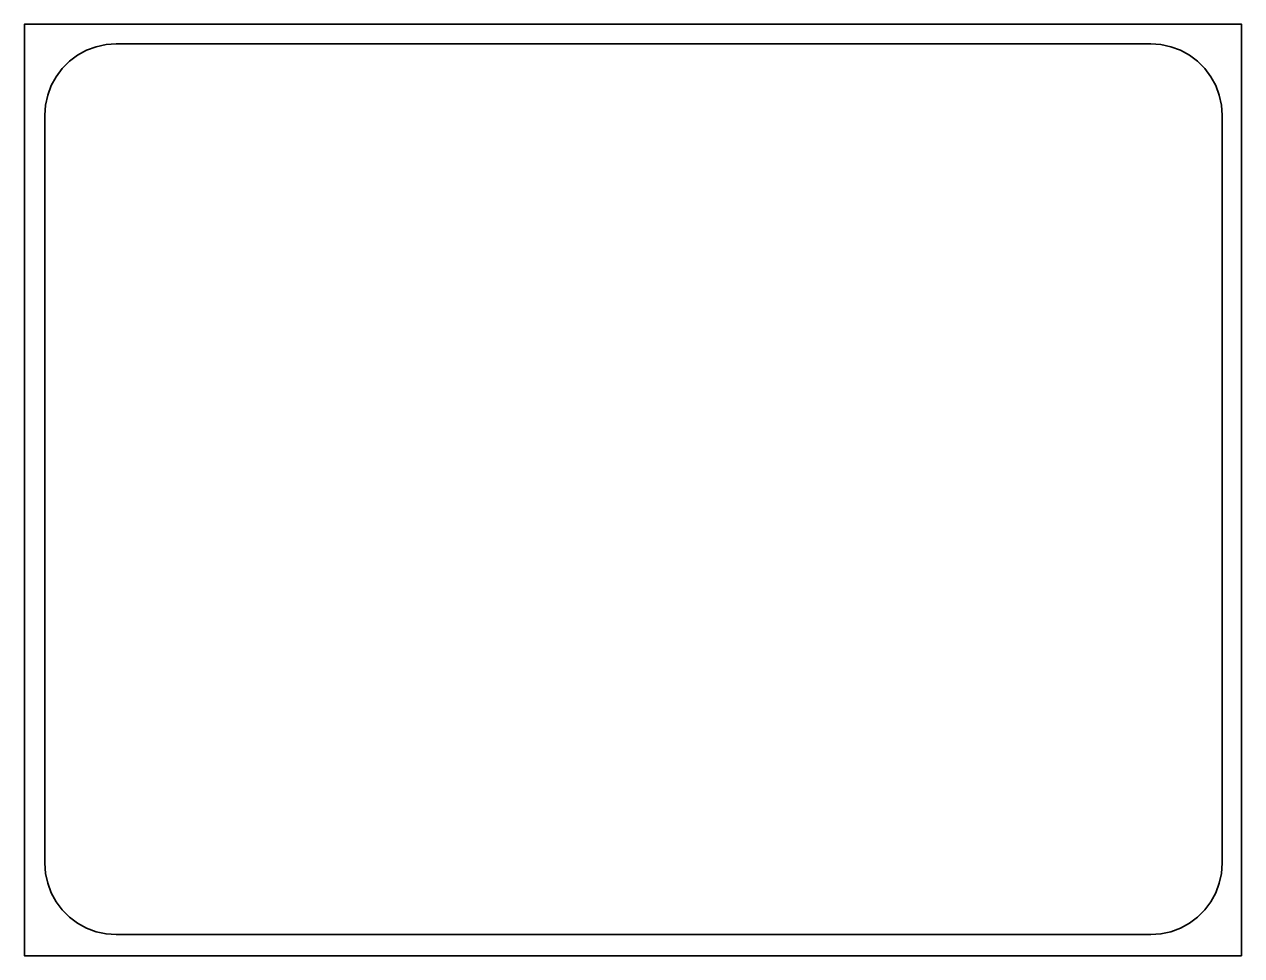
# Model space of a CAD drawing. Header units: millimetres. Extents: x -51 to 261, y 29 to 268.
import ezdxf

# ---------------------------------------------------------------- set-up
doc = ezdxf.new("R2010")
doc.units = ezdxf.units.MM
doc.header["$MEASUREMENT"] = 0
doc.layers.get('0').update_dxf_attribs({"lineweight": 0})
doc.layers.add('Safety', color=7, linetype='Continuous', lineweight=0)

msp = doc.modelspace()

# ---------------------------------------------------------------- linework, layer by layer
at = {"color": 240, "lineweight": 35, "true_color": 0xed2224}
msp.add_lwpolyline([(237.82, 34.45), (240.43, 34.64), (242.98, 35.19), (245.42, 36.11), (247.71, 37.36), (249.8, 38.93), (251.65, 40.78), (253.21, 42.87), (254.47, 45.16), (255.38, 47.61), (255.94, 50.17), (256.13, 52.77), (256.13, 244.62), (255.94, 247.23), (255.38, 249.78), (254.47, 252.23), (253.21, 254.52), (251.65, 256.61), (249.8, 258.46), (247.71, 260.03), (245.42, 261.28), (242.98, 262.2), (240.43, 262.76), (237.82, 262.95), (-27.57, 262.95), (-30.17, 262.76), (-32.72, 262.2), (-35.17, 261.28), (-37.46, 260.03), (-39.55, 258.46), (-41.39, 256.61), (-42.96, 254.52), (-44.21, 252.23), (-45.13, 249.78), (-45.68, 247.23), (-45.87, 244.62), (-45.87, 52.77), (-45.68, 50.17), (-45.13, 47.61), (-44.21, 45.16), (-42.96, 42.87), (-41.39, 40.78), (-39.55, 38.93), (-37.46, 37.36), (-35.17, 36.11), (-32.72, 35.19), (-30.17, 34.64), (-27.57, 34.45)], close=True, dxfattribs=at)
at = {"layer": 'Safety', "color": 240, "lineweight": 35, "true_color": 0xed2224}
msp.add_lwpolyline([(261.13, 29.05), (-51.13, 29.05), (-51.13, 267.95), (261.13, 267.95)], close=True, dxfattribs=at)

doc.saveas('drawing.dxf')
